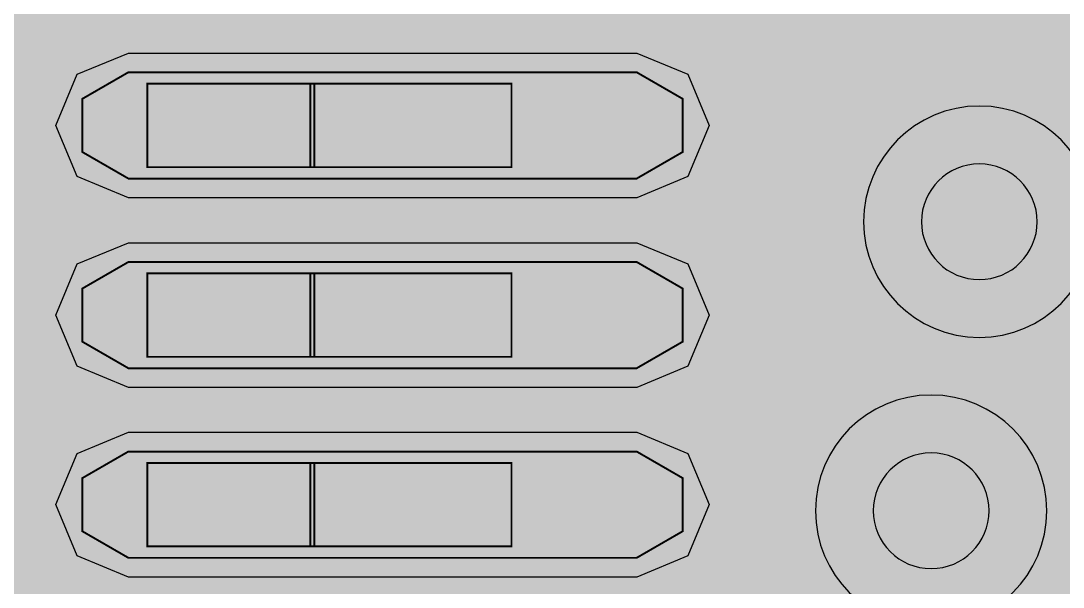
# Model space of a CAD drawing. Header units: millimetres. Extents: x 40 to 109, y -239.5 to -186.7.
# Drawn here: x 93.486 to 96.233, y -224.992 to -223.499 of the extents above; entities that cross this region are included whole.
import ezdxf

# ---------------------------------------------------------------- set-up
doc = ezdxf.new("R2010")
doc.units = ezdxf.units.MM
doc.header["$MEASUREMENT"] = 0
for name, color, linetype, true_color in [('Bottom-Layer', 7, 'Continuous', 0x0000ff), ('Component-Shape-Layer', 7, 'Continuous', 0x00cccc), ('Hole-Layer', 7, 'Continuous', 0x222222), ('Multi-Layer', 7, 'Continuous', 0xc0c0c0), ('Pin-Floating-Layer', 7, 'Continuous', 0xff99ff), ('Pin-Soldering-Layer', 7, 'Continuous', 0xcc9999), ('Top-Layer', 7, 'Continuous', 0xff0000), ('Top-Paste-Mask-Layer', 7, 'Continuous', 0x808080), ('Top-Solder-Mask-Layer', 7, 'Continuous', 0x800080)]:
    doc.layers.add(name, color=color, linetype=linetype, true_color=true_color)

msp = doc.modelspace()

# ---------------------------------------------------------------- hatches: boundary and pattern name
at = {"layer": 'Bottom-Layer'}
for points in [[(78.3696, -237.8943), (70.7287, -237.8943), (70.9732, -237.6804), (71.1322, -237.397), (71.1872, -237.0767), (71.1872, -236.4767), (71.0924, -236.061), (70.8265, -235.7276), (70.4423, -235.5426), (70.0159, -235.5426), (69.6317, -235.7276), (69.3659, -236.061), (69.271, -236.4767), (69.271, -237.0767), (69.3261, -237.397), (69.485, -237.6804), (69.7295, -237.8943), (42.6721, -237.8943), (42.1074, -237.82), (41.5812, -237.602), (41.1293, -237.2553), (40.7825, -236.8034), (40.5646, -236.2772), (40.4902, -235.7125), (40.4902, -195.0724), (40.5646, -194.5077), (40.7825, -193.9815), (41.1293, -193.5296), (41.5812, -193.1828), (42.1074, -192.9649), (42.6721, -192.8905), (106.2992, -192.8905), (106.8639, -192.9649), (107.3901, -193.1828), (107.842, -193.5296), (108.1888, -193.9815), (108.4067, -194.5077), (108.4811, -195.0724), (108.4811, -217.4266), (104.2734, -217.4266), (104.1363, -217.4538), (104.0201, -217.5315), (103.1894, -218.3622), (103.1117, -218.4784), (103.0845, -218.6154), (103.0845, -224.6154), (103.1117, -224.7525), (103.1894, -224.8687), (104.1264, -225.8057), (104.2426, -225.8833), (104.3796, -225.9106), (108.4576, -225.9106), (108.4811, -235.7125), (108.4067, -236.2772), (108.1888, -236.8034), (107.842, -237.2553), (107.3901, -237.602), (106.8639, -237.82), (106.2992, -237.8943), (79.3687, -237.8943), (79.6133, -237.6804), (79.7722, -237.397), (79.8273, -237.0767), (79.8273, -236.4767), (79.7324, -236.061), (79.4666, -235.7276), (79.0824, -235.5426), (78.656, -235.5426), (78.2718, -235.7276), (78.0059, -236.061), (77.911, -236.4767), (77.911, -237.0767), (77.9661, -237.397), (78.1251, -237.6804)], [(78.0159, -215.4813), (77.6829, -215.6271), (77.4768, -215.9265), (77.4595, -216.2897), (77.6362, -216.6073), (77.9539, -216.7841), (78.3171, -216.7668), (78.6165, -216.5607), (78.7623, -216.2276), (80.5911, -218.0565), (80.3022, -218.2266), (80.1334, -218.5162), (80.1279, -218.8515), (80.287, -219.1465), (80.3241, -219.3319), (80.4291, -219.489), (87.2779, -226.3378), (87.328, -226.5682), (87.4555, -226.7665), (87.4555, -228.0046), (87.2695, -228.2492), (87.2137, -228.5513), (87.3, -228.8462), (87.51, -229.0705), (87.51, -230.5811), (87.2821, -230.7397), (87.1033, -230.952), (87.1033, -230.8215), (87.0553, -230.6424), (86.9242, -230.5113), (86.7452, -230.4633), (85.2452, -230.4633), (85.0661, -230.5113), (84.935, -230.6424), (84.887, -230.8215), (84.887, -232.2215), (84.935, -232.4005), (85.0661, -232.5316), (85.2452, -232.5796), (86.7452, -232.5796), (86.9242, -232.5316), (87.0553, -232.4005), (87.1033, -232.2215), (87.1033, -232.0909), (87.3668, -232.3729), (87.714, -232.5416), (88.0985, -232.5745), (88.4693, -232.4675), (88.777, -232.2345), (88.9807, -231.9067), (89.0533, -231.5277), (88.9851, -231.1478), (88.7853, -230.8176), (88.4803, -230.5811), (88.4803, -228.7904), (88.5367, -228.4615), (88.4258, -228.1467), (88.4258, -226.7665), (88.5756, -226.506), (88.5949, -226.2061), (88.4799, -225.9284), (88.2542, -225.7301), (87.964, -225.6517), (81.3435, -219.0311), (81.3818, -218.9554), (81.4101, -218.8755), (87.7363, -225.2016), (87.8936, -225.3068), (88.0793, -225.3437), (88.3452, -225.3437), (88.6102, -225.4948), (88.9148, -225.5112), (89.1946, -225.3895), (89.3902, -225.1555), (89.4604, -224.8586), (89.3902, -224.5617), (89.1946, -224.3276), (88.9148, -224.2059), (88.6102, -224.2224), (88.3452, -224.3734), (88.2803, -224.3734), (80.6541, -216.7472), (80.8168, -216.647), (80.9441, -216.5045), (86.9061, -222.4665), (87.0635, -222.5717), (87.2492, -222.6086), (93.9062, -222.6086), (95.3495, -224.0518), (95.369, -224.1899), (95.417, -224.3208), (95.2702, -224.5424), (95.2222, -224.8039), (95.2807, -225.0632), (95.4364, -225.2786), (95.6641, -225.4157), (95.9274, -225.4522), (95.9399, -225.7921), (96.0834, -226.1005), (96.3354, -226.3289), (96.6564, -226.4415), (96.3134, -226.5675), (96.054, -226.8249), (95.9251, -227.1669), (95.9503, -227.5314), (96.1248, -227.8525), (96.4171, -228.0718), (96.7742, -228.1496), (97.1312, -228.0718), (97.4235, -227.8525), (97.5981, -227.5314), (97.6232, -227.1669), (97.4944, -226.8249), (97.235, -226.5675), (96.892, -226.4415), (97.1907, -226.3417), (97.4333, -226.1409), (97.5872, -225.8661), (97.6315, -225.5544), (97.5604, -225.2476), (97.3834, -224.9871), (97.1244, -224.808), (96.8182, -224.7344), (97.1172, -224.4354), (97.2224, -224.278), (97.2593, -224.0924), (97.2593, -223.5966), (98.4481, -223.5966), (98.4481, -226.8755), (95.032, -230.2915), (94.5923, -230.4307), (94.2473, -230.7368), (94.2473, -230.6445), (94.1994, -230.4654), (94.0683, -230.3343), (93.8892, -230.2863), (92.3892, -230.2863), (92.2101, -230.3343), (92.079, -230.4654), (92.0311, -230.6445), (92.0311, -232.1445), (92.079, -232.3235), (92.2101, -232.4546), (92.3892, -232.5026), (93.8892, -232.5026), (94.0683, -232.4546), (94.1994, -232.3235), (94.2473, -232.1445), (94.2473, -232.0522), (94.5209, -232.3141), (94.8667, -232.4686), (95.2443, -232.4976), (95.6096, -232.3978), (95.92, -232.1808), (96.1392, -231.8719), (96.3837, -232.2051), (96.7332, -232.4256), (97.1392, -232.5026), (97.5452, -232.4256), (97.8947, -232.2051), (98.1392, -231.8719), (98.3918, -232.2127), (98.754, -232.4335), (99.1726, -232.5021), (99.5863, -232.4084), (99.9345, -232.1661), (100.1661, -231.8108), (100.2473, -231.3945), (100.1661, -230.9781), (99.9345, -230.6228), (99.5863, -230.3805), (99.1726, -230.2868), (98.754, -230.3554), (98.3918, -230.5763), (98.1392, -230.917), (97.9439, -230.6326), (97.6707, -230.4221), (100.1652, -227.9275), (100.2704, -227.7701), (100.3073, -227.5845), (100.3073, -218.8214), (100.2704, -218.6358), (100.1652, -218.4784), (93.7033, -212.0165), (93.7033, -199.6444), (93.6664, -199.4587), (93.5612, -199.3014), (93.2459, -198.986), (93.1549, -198.6733), (92.9259, -198.4417), (92.6143, -198.347), (92.2952, -198.412), (92.0456, -198.6212), (91.9256, -198.924), (91.9642, -199.2473), (92.1521, -199.5133), (91.8614, -199.6823), (91.691, -199.9722), (91.6847, -200.3084), (91.844, -200.6045), (91.844, -212.5984), (91.881, -212.7841), (91.9861, -212.9415), (98.4481, -219.4034), (98.4481, -219.6597), (98.1662, -219.4994), (97.8491, -219.4319), (97.5265, -219.4637), (97.2286, -219.5916), (96.9834, -219.8038), (96.814, -220.0802), (90.5789, -213.8451), (90.4983, -213.5508), (90.2945, -213.3238), (90.0107, -213.2121), (89.7068, -213.2392), (89.4473, -213.3995), (89.287, -213.6591), (89.2598, -213.9629), (89.3716, -214.2468), (89.5986, -214.4506), (89.8928, -214.5312), (96.2891, -220.9274), (96.2891, -223.4259), (96.1653, -223.3832), (96.0356, -223.3657), (94.4502, -221.7804), (94.2928, -221.6752), (94.1072, -221.6383), (87.4501, -221.6383), (80.8763, -215.0645), (80.8763, -214.5905), (81.0274, -214.3255), (81.0438, -214.0209), (80.9221, -213.7411), (80.688, -213.5455), (80.3912, -213.4753), (80.0943, -213.5455), (79.8602, -213.7411), (79.7385, -214.0209), (79.7549, -214.3255), (79.906, -214.5905), (79.906, -215.2654), (79.937, -215.436), (80.026, -215.5849), (79.883, -215.7124), (79.7824, -215.8755), (78.5903, -214.6835), (78.5903, -214.5905), (78.7414, -214.3255), (78.7578, -214.0209), (78.6361, -213.7411), (78.402, -213.5455), (78.1052, -213.4753), (77.8083, -213.5455), (77.5742, -213.7411), (77.4525, -214.0209), (77.4689, -214.3255), (77.62, -214.5905), (77.62, -214.8844), (77.6569, -215.0701), (77.7621, -215.2275)]]:
    msp.add_hatch(color=256, dxfattribs=at).paths.add_polyline_path(points)
at = {"layer": 'Pin-Floating-Layer'}
for points in [[(93.8192, -223.6644), (94.2592, -223.6644), (94.2592, -223.8845), (93.8192, -223.8845)], [(93.8192, -223.6644), (94.2592, -223.6644), (94.2592, -223.8845), (93.8192, -223.8845)], [(93.8192, -224.1646), (94.2592, -224.1646), (94.2592, -224.3846), (93.8192, -224.3846)], [(93.8192, -224.1646), (94.2592, -224.1646), (94.2592, -224.3846), (93.8192, -224.3846)], [(93.8192, -224.6644), (94.2592, -224.6644), (94.2592, -224.8845), (93.8192, -224.8845)], [(93.8192, -224.6644), (94.2592, -224.6644), (94.2592, -224.8845), (93.8192, -224.8845)]]:
    msp.add_hatch(color=256, dxfattribs=at).paths.add_polyline_path(points)
at = {"layer": 'Pin-Soldering-Layer'}
for points in [[(94.2492, -223.6644), (94.7792, -223.6644), (94.7792, -223.8845), (94.2492, -223.8845)], [(94.2492, -223.6644), (94.7792, -223.6644), (94.7792, -223.8845), (94.2492, -223.8845)], [(94.2492, -224.1646), (94.7792, -224.1646), (94.7792, -224.3846), (94.2492, -224.3846)], [(94.2492, -224.1646), (94.7792, -224.1646), (94.7792, -224.3846), (94.2492, -224.3846)], [(94.2492, -224.6644), (94.7792, -224.6644), (94.7792, -224.8845), (94.2492, -224.8845)], [(94.2492, -224.6644), (94.7792, -224.6644), (94.7792, -224.8845), (94.2492, -224.8845)]]:
    msp.add_hatch(color=256, dxfattribs=at).paths.add_polyline_path(points)
at = {"layer": 'Top-Layer'}
for points in [[(93.7692, -223.9145), (93.6479, -223.8445), (93.6479, -223.7044), (93.7692, -223.6344), (95.1092, -223.6344), (95.2304, -223.7044), (95.2304, -223.8445), (95.1092, -223.9145)], [(93.7692, -224.4146), (93.6479, -224.3446), (93.6479, -224.2046), (93.7692, -224.1346), (95.1092, -224.1346), (95.2304, -224.2046), (95.2304, -224.3446), (95.1092, -224.4146)], [(93.7692, -224.9145), (93.6479, -224.8445), (93.6479, -224.7044), (93.7692, -224.6344), (93.7692, -224.6344), (95.1092, -224.6344), (95.1092, -224.6344), (95.2304, -224.7044), (95.2304, -224.8445), (95.1092, -224.9145)]]:
    msp.add_hatch(color=256, dxfattribs=at).paths.add_polyline_path(points)
at = {"layer": 'Top-Paste-Mask-Layer'}
for points in [[(95.1092, -223.6344), (95.2304, -223.7044), (95.2304, -223.8445), (95.1092, -223.9145), (93.7692, -223.9145), (93.6479, -223.8445), (93.6479, -223.7044), (93.7692, -223.6344)], [(95.1092, -223.6344), (95.2304, -223.7044), (95.2304, -223.8445), (95.1092, -223.9145), (93.7692, -223.9145), (93.6479, -223.8445), (93.6479, -223.7044), (93.7692, -223.6344)], [(95.1092, -224.1346), (95.2304, -224.2046), (95.2304, -224.3446), (95.1092, -224.4146), (93.7692, -224.4146), (93.6479, -224.3446), (93.6479, -224.2046), (93.7692, -224.1346)], [(95.1092, -224.1346), (95.2304, -224.2046), (95.2304, -224.3446), (95.1092, -224.4146), (93.7692, -224.4146), (93.6479, -224.3446), (93.6479, -224.2046), (93.7692, -224.1346)], [(95.1092, -224.6344), (95.2304, -224.7044), (95.2304, -224.8445), (95.1092, -224.9145), (93.7692, -224.9145), (93.6479, -224.8445), (93.6479, -224.7044), (93.7692, -224.6344)], [(95.1092, -224.6344), (95.2304, -224.7044), (95.2304, -224.8445), (95.1092, -224.9145), (93.7692, -224.9145), (93.6479, -224.8445), (93.6479, -224.7044), (93.7692, -224.6344)]]:
    msp.add_hatch(color=256, dxfattribs=at).paths.add_polyline_path(points)
at = {"layer": 'Top-Solder-Mask-Layer'}
for points in [[(93.7692, -223.9653), (93.6342, -223.9094), (93.5784, -223.7744), (93.6342, -223.6395), (93.7692, -223.5836), (93.7692, -223.5836), (95.1092, -223.5836), (95.1092, -223.5836), (95.2441, -223.6395), (95.3, -223.7744), (95.2441, -223.9094), (95.1092, -223.9653)], [(93.7692, -224.4654), (93.6342, -224.4095), (93.5784, -224.2746), (93.6342, -224.1397), (93.7692, -224.0838), (93.7692, -224.0838), (95.1092, -224.0838), (95.1092, -224.0838), (95.2441, -224.1397), (95.3, -224.2746), (95.2441, -224.4095), (95.1092, -224.4654)], [(93.7692, -224.9653), (93.6342, -224.9094), (93.5784, -224.7744), (93.6342, -224.6395), (93.7692, -224.5836), (93.7692, -224.5836), (95.1092, -224.5836), (95.1092, -224.5836), (95.2441, -224.6395), (95.3, -224.7744), (95.2441, -224.9094), (95.1092, -224.9653)]]:
    msp.add_hatch(color=256, dxfattribs=at).paths.add_polyline_path(points)

# ---------------------------------------------------------------- linework, layer by layer
at = {"layer": 'Bottom-Layer'}
for points, const_width in [([(94.1072, -222.1234), (96.0122, -224.0284)], 0.254), ([(87.2492, -222.6086), (93.9062, -222.6086), (95.3495, -224.0518), (95.369, -224.1899), (95.417, -224.3208), (95.2702, -224.5424), (95.2222, -224.8039), (95.2807, -225.0632)], 0.0508), ([(96.7742, -224.0924), (96.0761, -224.7904)], 0.254), ([(96.0761, -224.7904), (95.8852, -224.7904)], 0.254)]:
    msp.add_lwpolyline(points, dxfattribs=dict(at, const_width=const_width))
at = {"layer": 'Component-Shape-Layer', "const_width": 0.0508}
for points in [[(104.0402, -218.5384), (104.0402, -224.4385), (96.1902, -224.4385), (96.1902, -223.4884), (97.7902, -223.4884), (97.7902, -221.4884), (97.7902, -219.4884), (96.1902, -219.4884), (96.1902, -218.5384)], [(104.0402, -218.5384), (104.0402, -224.4385), (96.1902, -224.4385), (96.1902, -223.4884), (97.7902, -223.4884), (97.7902, -221.4884), (97.7902, -219.4884), (96.1902, -219.4884), (96.1902, -218.5384)], [(90.8292, -222.2744), (93.8292, -222.2744), (93.8292, -225.2744), (90.8292, -225.2744)], [(90.8292, -222.2744), (93.8292, -222.2744), (93.8292, -225.2744), (90.8292, -225.2744)]]:
    msp.add_lwpolyline(points, close=True, dxfattribs=at)
at = {"layer": 'Hole-Layer'}
for points in [[(95.8597, -224.0284, 1), (96.1647, -224.0284, 1)], [(95.7327, -224.7904, 1), (96.0377, -224.7904, 1)]]:
    msp.add_lwpolyline(points, format="xyb", close=True, dxfattribs=at)
at = {"layer": 'Multi-Layer'}
for points in [[(95.7072, -224.0284, 1), (96.3172, -224.0284), (96.3172, -224.0284, 1), (95.7072, -224.0284)], [(95.5802, -224.7904, 1), (96.1902, -224.7904), (96.1902, -224.7904, 1), (95.5802, -224.7904)]]:
    msp.add_lwpolyline(points, format="xyb", dxfattribs=at)
at = {"layer": 'Pin-Floating-Layer', "const_width": 0.00508}
for points in [[(93.8192, -223.6644), (94.2592, -223.6644), (94.2592, -223.8845), (93.8192, -223.8845)], [(93.8192, -223.6644), (94.2592, -223.6644), (94.2592, -223.8845), (93.8192, -223.8845)], [(93.8192, -224.1646), (94.2592, -224.1646), (94.2592, -224.3846), (93.8192, -224.3846)], [(93.8192, -224.1646), (94.2592, -224.1646), (94.2592, -224.3846), (93.8192, -224.3846)], [(93.8192, -224.6644), (94.2592, -224.6644), (94.2592, -224.8845), (93.8192, -224.8845)], [(93.8192, -224.6644), (94.2592, -224.6644), (94.2592, -224.8845), (93.8192, -224.8845)]]:
    msp.add_lwpolyline(points, close=True, dxfattribs=at)
at = {"layer": 'Pin-Soldering-Layer', "const_width": 0.00508}
for points in [[(94.2492, -223.6644), (94.7792, -223.6644), (94.7792, -223.8845), (94.2492, -223.8845)], [(94.2492, -223.6644), (94.7792, -223.6644), (94.7792, -223.8845), (94.2492, -223.8845)], [(94.2492, -224.1646), (94.7792, -224.1646), (94.7792, -224.3846), (94.2492, -224.3846)], [(94.2492, -224.1646), (94.7792, -224.1646), (94.7792, -224.3846), (94.2492, -224.3846)], [(94.2492, -224.6644), (94.7792, -224.6644), (94.7792, -224.8845), (94.2492, -224.8845)], [(94.2492, -224.6644), (94.7792, -224.6644), (94.7792, -224.8845), (94.2492, -224.8845)]]:
    msp.add_lwpolyline(points, close=True, dxfattribs=at)
at = {"layer": 'Top-Layer', "const_width": 0.254}
for points in [[(96.7742, -223.9014), (96.1473, -223.2746)], [(94.4392, -223.7744), (95.7582, -223.7744)], [(95.7582, -223.7744), (96.0122, -224.0284)], [(94.4392, -224.2746), (95.3693, -224.2746)], [(95.3693, -224.2746), (95.8852, -224.7904)]]:
    msp.add_lwpolyline(points, dxfattribs=at)
at = {"layer": 'Top-Layer'}
for points in [[(93.7692, -223.9145), (93.6479, -223.8445), (93.6479, -223.7044), (93.7692, -223.6344), (95.1092, -223.6344), (95.2304, -223.7044), (95.2304, -223.8445), (95.1092, -223.9145)], [(93.7692, -224.4146), (93.6479, -224.3446), (93.6479, -224.2046), (93.7692, -224.1346), (95.1092, -224.1346), (95.2304, -224.2046), (95.2304, -224.3446), (95.1092, -224.4146)], [(93.7692, -224.9145), (93.6479, -224.8445), (93.6479, -224.7044), (93.7692, -224.6344), (93.7692, -224.6344), (95.1092, -224.6344), (95.1092, -224.6344), (95.2304, -224.7044), (95.2304, -224.8445), (95.1092, -224.9145)]]:
    msp.add_lwpolyline(points, close=True, dxfattribs=at)
at = {"layer": 'Top-Paste-Mask-Layer', "const_width": 0.00508}
for points in [[(95.1092, -223.6344), (95.2304, -223.7044), (95.2304, -223.8445), (95.1092, -223.9145), (93.7692, -223.9145), (93.6479, -223.8445), (93.6479, -223.7044), (93.7692, -223.6344)], [(95.1092, -223.6344), (95.2304, -223.7044), (95.2304, -223.8445), (95.1092, -223.9145), (93.7692, -223.9145), (93.6479, -223.8445), (93.6479, -223.7044), (93.7692, -223.6344)], [(95.1092, -224.1346), (95.2304, -224.2046), (95.2304, -224.3446), (95.1092, -224.4146), (93.7692, -224.4146), (93.6479, -224.3446), (93.6479, -224.2046), (93.7692, -224.1346)], [(95.1092, -224.1346), (95.2304, -224.2046), (95.2304, -224.3446), (95.1092, -224.4146), (93.7692, -224.4146), (93.6479, -224.3446), (93.6479, -224.2046), (93.7692, -224.1346)], [(95.1092, -224.6344), (95.2304, -224.7044), (95.2304, -224.8445), (95.1092, -224.9145), (93.7692, -224.9145), (93.6479, -224.8445), (93.6479, -224.7044), (93.7692, -224.6344)], [(95.1092, -224.6344), (95.2304, -224.7044), (95.2304, -224.8445), (95.1092, -224.9145), (93.7692, -224.9145), (93.6479, -224.8445), (93.6479, -224.7044), (93.7692, -224.6344)]]:
    msp.add_lwpolyline(points, close=True, dxfattribs=at)
at = {"layer": 'Top-Solder-Mask-Layer'}
for points in [[(93.7692, -223.9653), (93.6342, -223.9094), (93.5784, -223.7744), (93.6342, -223.6395), (93.7692, -223.5836), (93.7692, -223.5836), (95.1092, -223.5836), (95.1092, -223.5836), (95.2441, -223.6395), (95.3, -223.7744), (95.2441, -223.9094), (95.1092, -223.9653)], [(93.7692, -224.4654), (93.6342, -224.4095), (93.5784, -224.2746), (93.6342, -224.1397), (93.7692, -224.0838), (93.7692, -224.0838), (95.1092, -224.0838), (95.1092, -224.0838), (95.2441, -224.1397), (95.3, -224.2746), (95.2441, -224.4095), (95.1092, -224.4654)], [(93.7692, -224.9653), (93.6342, -224.9094), (93.5784, -224.7744), (93.6342, -224.6395), (93.7692, -224.5836), (93.7692, -224.5836), (95.1092, -224.5836), (95.1092, -224.5836), (95.2441, -224.6395), (95.3, -224.7744), (95.2441, -224.9094), (95.1092, -224.9653)]]:
    msp.add_lwpolyline(points, close=True, dxfattribs=at)

doc.saveas('drawing.dxf')
